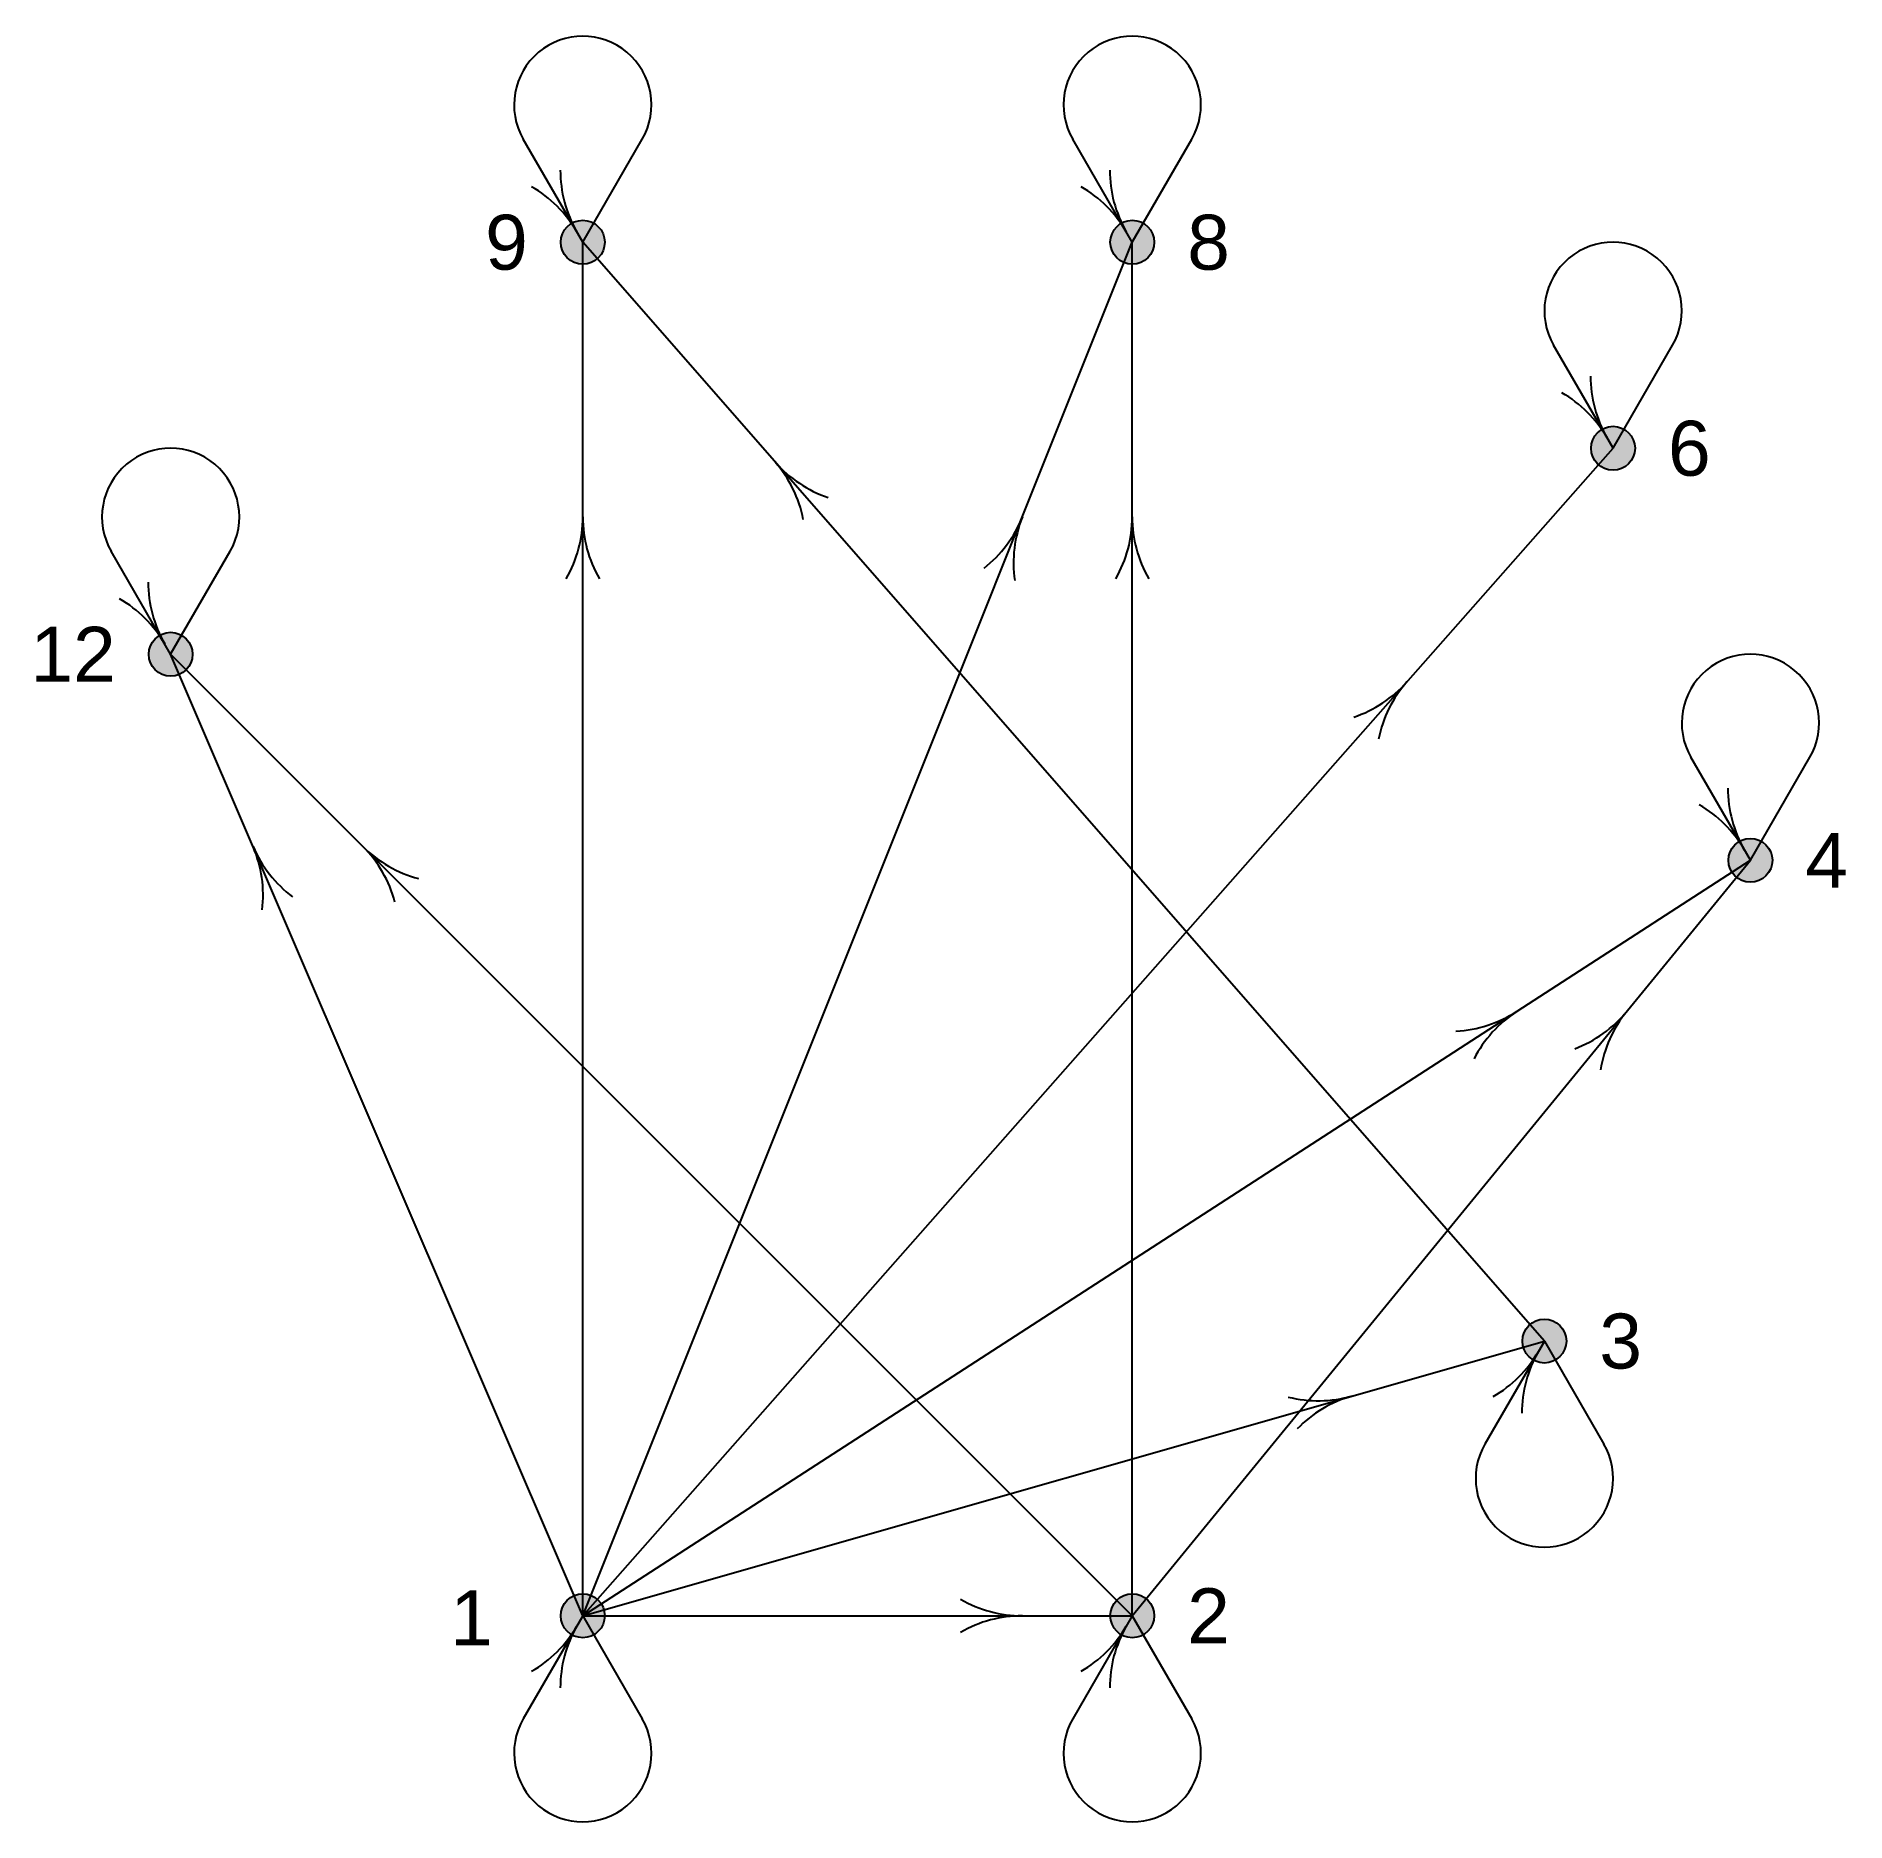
# Model space of a CAD drawing. Header units: inches. Extents: x 201 to 860, y 75 to 725.
import ezdxf
from ezdxf.enums import TextEntityAlignment as Align

# ---------------------------------------------------------------- set-up
doc = ezdxf.new("R2010")
doc.units = ezdxf.units.IN
doc.header["$MEASUREMENT"] = 0
doc.styles.get("Standard").update_dxf_attribs({"font": 'arial.ttf'})

msp = doc.modelspace()

# ---------------------------------------------------------------- hatches: boundary and pattern name
h = msp.add_hatch(color=255)
edge = h.paths.add_edge_path()
edge.add_arc((400, 650), 8, 0, 360)
h = msp.add_hatch(color=255)
edge = h.paths.add_edge_path()
edge.add_arc((600, 650), 8, 0, 360)
h = msp.add_hatch(color=255)
edge = h.paths.add_edge_path()
edge.add_arc((775, 575), 8, 0, 360)
h = msp.add_hatch(color=255)
edge = h.paths.add_edge_path()
edge.add_arc((250, 500), 8, 0, 360)
h = msp.add_hatch(color=255)
edge = h.paths.add_edge_path()
edge.add_arc((825, 425), 8, 0, 360)
h = msp.add_hatch(color=255)
edge = h.paths.add_edge_path()
edge.add_arc((750, 250), 8, 0, 360)
h = msp.add_hatch(color=255)
edge = h.paths.add_edge_path()
edge.add_arc((400, 150), 8, 0, 360)
h = msp.add_hatch(color=255)
edge = h.paths.add_edge_path()
edge.add_arc((600, 150), 8, 0, 360)

# ---------------------------------------------------------------- linework, layer by layer
for p, q in [((400, 650), (378.35, 687.5)), ((400, 650), (421.65, 687.5)), ((600, 650), (578.35, 687.5)), ((600, 650), (621.65, 687.5)), ((400, 150), (600, 650)), ((400, 150), (400, 650)), ((750, 250), (400, 650)), ((600, 150), (600, 650)), ((775, 575), (753.35, 612.5)), ((775, 575), (796.65, 612.5)), ((400, 150), (775, 575)), ((250, 500), (228.35, 537.5)), ((250, 500), (271.65, 537.5)), ((400, 150), (250, 500)), ((600, 150), (250, 500)), ((825, 425), (803.35, 462.5)), ((825, 425), (846.65, 462.5)), ((400, 150), (825, 425)), ((600, 150), (825, 425)), ((400, 150), (750, 250)), ((750, 250), (728.35, 212.5)), ((750, 250), (771.65, 212.5)), ((400, 150), (378.35, 112.5)), ((400, 150), (600, 150)), ((400, 150), (421.65, 112.5)), ((600, 150), (578.35, 112.5)), ((600, 150), (621.65, 112.5))]:
    msp.add_line(p, q)
for centre in [(400, 650), (600, 650), (775, 575), (250, 500), (825, 425), (750, 250), (400, 150), (600, 150)]:
    msp.add_circle(centre, 8)
for centre, radius, start, end in [((400, 700), 25, 330, 210), ((600, 700), 25, 330, 210), ((436.81, 676.25), 45, 180, 210), ((636.81, 676.25), 45, 180, 210), ((358.86, 631.25), 45, 30, 60), ((558.86, 631.25), 45, 30, 60), ((775, 625), 25, 330, 210), ((811.81, 601.25), 45, 180, 210), ((733.86, 556.25), 45, 30, 60), ((250, 550), 25, 330, 210), ((436.13, 540.37), 45, 11.18593, 41.18593), ((503.87, 599.63), 45, 221.18593, 251.18593), ((355, 550), 45, 330, 0), ((445, 550), 45, 180, 210), ((518.22, 566.71), 45, 308.19859, 338.19859), ((601.78, 533.29), 45, 158.19859, 188.19859), ((555, 550), 45, 330, 0), ((645, 550), 45, 180, 210), ((286.81, 526.25), 45, 180, 210), ((208.86, 481.25), 45, 30, 60), ((825, 475), 25, 330, 210), ((666.26, 519.77), 45, 288.57633, 318.57633), ((733.74, 460.23), 45, 138.57633, 168.57633), ((861.81, 451.25), 45, 180, 210), ((783.86, 406.25), 45, 30, 60), ((238.64, 412.27), 45, 353.19859, 23.19859), ((321.36, 447.73), 45, 203.19859, 233.19859), ((288.18, 398.18), 45, 15, 45), ((351.82, 461.82), 45, 225, 255), ((715.55, 407.78), 45, 272.90524, 302.90524), ((764.45, 332.22), 45, 122.90524, 152.90524), ((745.17, 398.5), 45, 290.71059, 320.71059), ((814.83, 341.5), 45, 140.71059, 170.71059), ((708.86, 268.75), 45, 300, 330), ((786.81, 223.75), 45, 150, 180), ((667.64, 273.27), 45, 255.9454, 285.9454), ((692.36, 186.73), 45, 105.9454, 135.9454), ((750, 200), 25, 150, 30), ((560, 195), 45, 240, 270), ((358.86, 168.75), 45, 300, 330), ((436.81, 123.75), 45, 150, 180), ((560, 105), 45, 90, 120), ((558.86, 168.75), 45, 300, 330), ((636.81, 123.75), 45, 150, 180), ((400, 100), 25, 150, 30), ((600, 100), 25, 150, 30)]:
    msp.add_arc(centre, radius, start, end)

# ---------------------------------------------------------------- texts
for s, p in [('9', (380, 650)), ('12', (230, 500)), ('1', (367.26, 149.29))]:
    msp.add_text(s, height=20).set_placement(p, align=Align.MIDDLE_RIGHT)
for s, p in [('8', (620, 650)), ('6', (795, 575)), ('4', (845, 425)), ('3', (770, 250)), ('2', (620, 150))]:
    msp.add_text(s, height=20).set_placement(p, align=Align.MIDDLE_LEFT)

doc.saveas('drawing.dxf')
